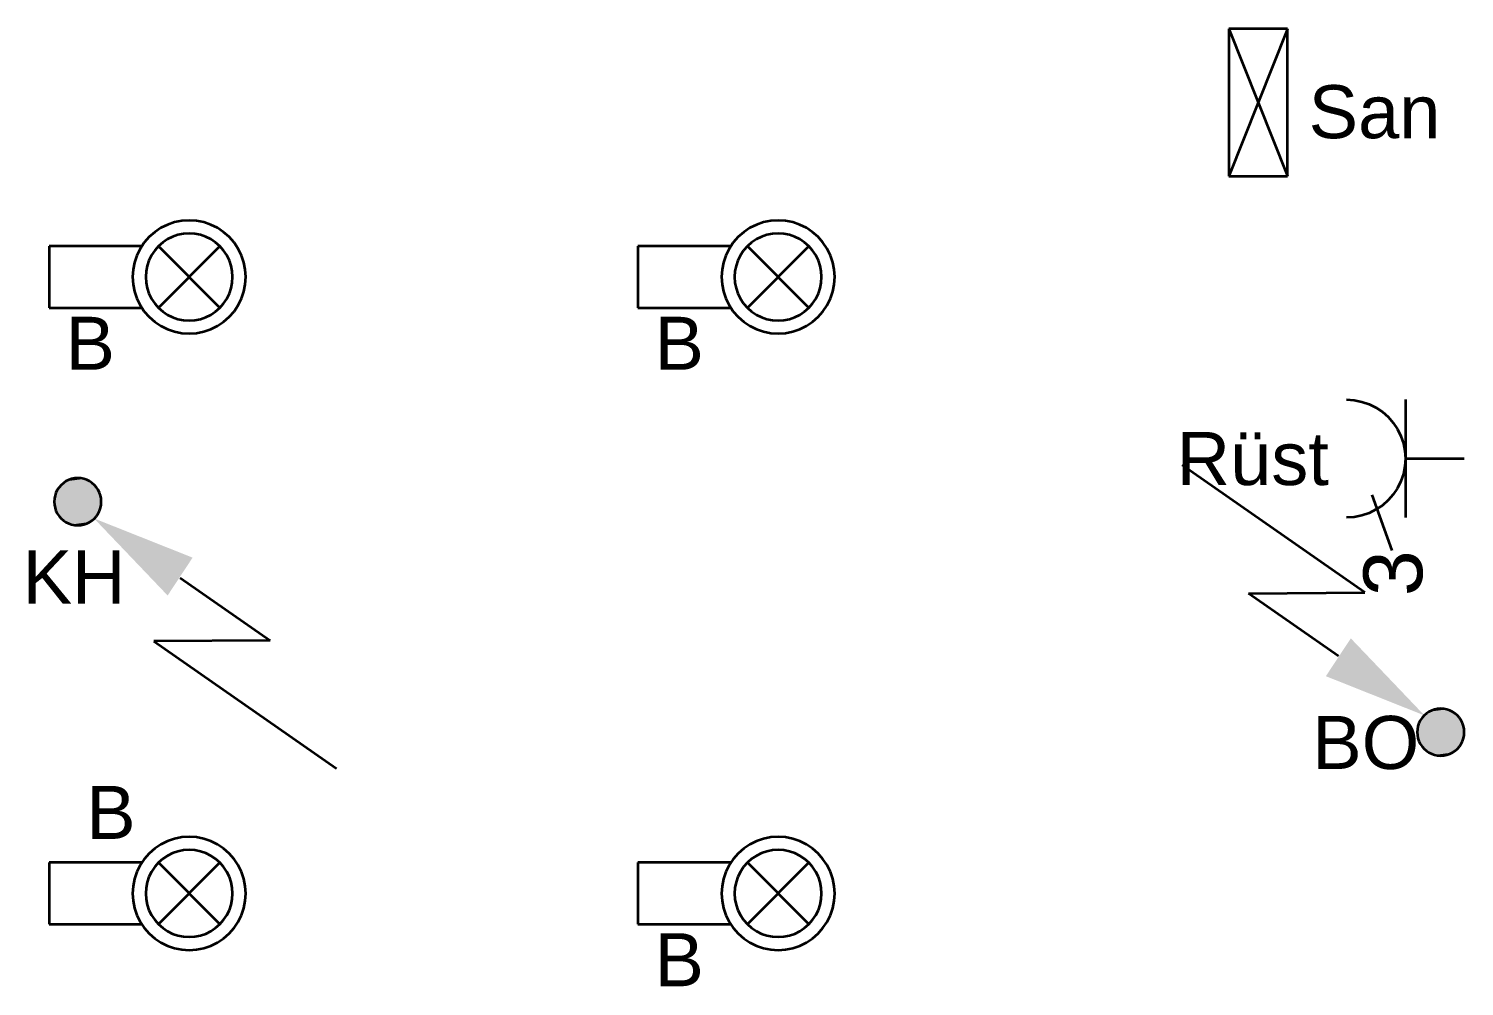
# Model space of a CAD drawing. Extents: x 800 to 1481, y 55 to 490.
# Drawn here: x 1062.98 to 1087.36, y 89.66 to 105.91 of the extents above; entities that cross this region are included whole.
import ezdxf

# ---------------------------------------------------------------- set-up
doc = ezdxf.new("R2010")
doc.units = 0
doc.layers.get('0').update_dxf_attribs({"lineweight": 18})
for name, color, linetype, lineweight, true_color in [('E_Kraft', 1, 'Continuous', 35, 0xff0000), ('E_Licht', 7, 'Continuous', 35, 0x0080ff), ('E_Starkstrom', 1, 'Continuous', 35, 0xff0000), ('E_Verteilung_HLKS', 5, 'Continuous', 35, 0x0000ff)]:
    doc.layers.add(name, color=color, linetype=linetype, lineweight=lineweight, true_color=true_color)
doc.styles.get("Standard").update_dxf_attribs({"font": 'arial.ttf'})

# ---------------------------------------------------------------- blocks, each defined once
blk = doc.blocks.new('LED-Deckenleuchte mit Trafotunnel-A0Q9B35XAY', base_point=(1073.326, 90.275))
at = {"color": 0, "linetype": 'ByBlock', "lineweight": -2, "ltscale": 0.35}
for p, q in [((1075.457, 92.163), (1075.338, 92.123)), ((1075.58, 92.188), (1075.457, 92.163)), ((1075.705, 92.196), (1075.58, 92.188)), ((1075.831, 92.188), (1075.705, 92.196)), ((1075.954, 92.163), (1075.831, 92.188)), ((1076.073, 92.123), (1075.954, 92.163)), ((1075.026, 91.915), (1074.944, 91.82)), ((1075.121, 91.998), (1075.026, 91.915)), ((1075.225, 92.067), (1075.121, 91.998)), ((1075.338, 92.123), (1075.225, 92.067)), ((1075.423, 91.918), (1075.336, 91.875)), ((1075.514, 91.949), (1075.423, 91.918)), ((1075.609, 91.968), (1075.514, 91.949)), ((1075.705, 91.974), (1075.609, 91.968)), ((1075.802, 91.968), (1075.705, 91.974)), ((1075.897, 91.949), (1075.802, 91.968)), ((1075.988, 91.918), (1075.897, 91.949)), ((1076.075, 91.875), (1075.988, 91.918)), ((1076.186, 92.067), (1076.073, 92.123)), ((1076.29, 91.998), (1076.186, 92.067)), ((1076.384, 91.915), (1076.29, 91.998)), ((1076.467, 91.82), (1076.384, 91.915)), ((1074.9, 91.758), (1073.326, 91.758)), ((1073.326, 91.758), (1073.326, 90.713)), ((1074.874, 91.716), (1074.818, 91.603)), ((1074.944, 91.82), (1074.874, 91.716)), ((1075.12, 91.685), (1075.066, 91.605)), ((1075.183, 91.758), (1075.12, 91.685)), ((1075.256, 91.822), (1075.183, 91.758)), ((1075.183, 91.758), (1076.228, 90.713)), ((1075.183, 90.713), (1076.228, 91.758)), ((1075.336, 91.875), (1075.256, 91.822)), ((1076.155, 91.822), (1076.075, 91.875)), ((1076.228, 91.758), (1076.155, 91.822)), ((1076.291, 91.685), (1076.228, 91.758)), ((1076.345, 91.605), (1076.291, 91.685)), ((1076.537, 91.716), (1076.467, 91.82)), ((1076.593, 91.603), (1076.537, 91.716)), ((1074.778, 91.484), (1074.753, 91.361)), ((1074.818, 91.603), (1074.778, 91.484)), ((1074.992, 91.427), (1074.973, 91.332)), ((1075.023, 91.518), (1074.992, 91.427)), ((1075.066, 91.605), (1075.023, 91.518)), ((1076.388, 91.518), (1076.345, 91.605)), ((1076.419, 91.427), (1076.388, 91.518)), ((1076.438, 91.332), (1076.419, 91.427)), ((1076.633, 91.484), (1076.593, 91.603)), ((1076.657, 91.361), (1076.633, 91.484)), ((1074.753, 91.361), (1074.745, 91.236)), ((1074.745, 91.236), (1074.753, 91.11)), ((1074.973, 91.332), (1074.967, 91.236)), ((1074.967, 91.236), (1074.973, 91.139)), ((1076.444, 91.236), (1076.438, 91.332)), ((1076.438, 91.139), (1076.444, 91.236)), ((1076.666, 91.236), (1076.657, 91.361)), ((1076.657, 91.11), (1076.666, 91.236)), ((1074.753, 91.11), (1074.778, 90.987)), ((1074.778, 90.987), (1074.818, 90.868)), ((1074.973, 91.139), (1074.992, 91.045)), ((1074.992, 91.045), (1075.023, 90.953)), ((1075.023, 90.953), (1075.066, 90.866)), ((1076.345, 90.866), (1076.388, 90.953)), ((1076.388, 90.953), (1076.419, 91.045)), ((1076.419, 91.045), (1076.438, 91.139)), ((1076.593, 90.868), (1076.633, 90.987)), ((1076.633, 90.987), (1076.657, 91.11)), ((1073.326, 90.713), (1074.9, 90.713)), ((1074.818, 90.868), (1074.874, 90.756)), ((1074.874, 90.756), (1074.944, 90.651)), ((1075.066, 90.866), (1075.12, 90.786)), ((1075.12, 90.786), (1075.183, 90.713)), ((1075.183, 90.713), (1075.256, 90.65)), ((1076.155, 90.65), (1076.228, 90.713)), ((1076.228, 90.713), (1076.291, 90.786)), ((1076.291, 90.786), (1076.345, 90.866)), ((1076.467, 90.651), (1076.537, 90.756)), ((1076.537, 90.756), (1076.593, 90.868)), ((1074.944, 90.651), (1075.026, 90.557)), ((1075.026, 90.557), (1075.121, 90.474)), ((1075.121, 90.474), (1075.225, 90.404)), ((1075.256, 90.65), (1075.336, 90.596)), ((1075.336, 90.596), (1075.423, 90.553)), ((1075.423, 90.553), (1075.514, 90.522)), ((1075.514, 90.522), (1075.609, 90.503)), ((1075.609, 90.503), (1075.705, 90.497)), ((1075.705, 90.497), (1075.802, 90.503)), ((1075.802, 90.503), (1075.897, 90.522)), ((1075.897, 90.522), (1075.988, 90.553)), ((1075.988, 90.553), (1076.075, 90.596)), ((1076.075, 90.596), (1076.155, 90.65)), ((1076.186, 90.404), (1076.29, 90.474)), ((1076.29, 90.474), (1076.384, 90.557)), ((1076.384, 90.557), (1076.467, 90.651)), ((1075.225, 90.404), (1075.338, 90.349)), ((1075.338, 90.349), (1075.457, 90.308)), ((1075.457, 90.308), (1075.58, 90.284)), ((1075.58, 90.284), (1075.705, 90.275)), ((1075.705, 90.275), (1075.831, 90.284)), ((1075.831, 90.284), (1075.954, 90.308)), ((1075.954, 90.308), (1076.073, 90.349)), ((1076.073, 90.349), (1076.186, 90.404))]:
    blk.add_line(p, q, dxfattribs=at)
blk = doc.blocks.new('Bauteilbeschriftung-A0Q9B35ZAY', base_point=(1073.607, 89.661))
at = {"color": 0, "linetype": 'ByBlock', "lineweight": -2, "ltscale": 0.35, "insert": (1073.607, 90.561), "char_height": 0.9, "attachment_point": 1}
blk.add_mtext('{\\fArial;B}', dxfattribs=at)
blk = doc.blocks.new('LED-Deckenleuchte mit Trafotunnel-A0Q9B361AY', base_point=(1073.326, 100.735))
at = {"color": 0, "linetype": 'ByBlock', "lineweight": -2, "ltscale": 0.35}
for p, q in [((1075.457, 102.623), (1075.338, 102.583)), ((1075.58, 102.648), (1075.457, 102.623)), ((1075.705, 102.656), (1075.58, 102.648)), ((1075.831, 102.648), (1075.705, 102.656)), ((1075.954, 102.623), (1075.831, 102.648)), ((1076.073, 102.583), (1075.954, 102.623)), ((1075.026, 102.375), (1074.944, 102.28)), ((1075.121, 102.457), (1075.026, 102.375)), ((1075.225, 102.527), (1075.121, 102.457)), ((1075.338, 102.583), (1075.225, 102.527)), ((1075.423, 102.378), (1075.336, 102.335)), ((1075.514, 102.409), (1075.423, 102.378)), ((1075.609, 102.428), (1075.514, 102.409)), ((1075.705, 102.434), (1075.609, 102.428)), ((1075.802, 102.428), (1075.705, 102.434)), ((1075.897, 102.409), (1075.802, 102.428)), ((1075.988, 102.378), (1075.897, 102.409)), ((1076.075, 102.335), (1075.988, 102.378)), ((1076.186, 102.527), (1076.073, 102.583)), ((1076.29, 102.457), (1076.186, 102.527)), ((1076.384, 102.375), (1076.29, 102.457)), ((1076.467, 102.28), (1076.384, 102.375)), ((1074.9, 102.218), (1073.326, 102.218)), ((1073.326, 102.218), (1073.326, 101.173)), ((1074.874, 102.176), (1074.818, 102.063)), ((1074.944, 102.28), (1074.874, 102.176)), ((1075.12, 102.145), (1075.066, 102.065)), ((1075.183, 102.218), (1075.12, 102.145)), ((1075.256, 102.282), (1075.183, 102.218)), ((1075.183, 102.218), (1076.228, 101.173)), ((1075.183, 101.173), (1076.228, 102.218)), ((1075.336, 102.335), (1075.256, 102.282)), ((1076.155, 102.282), (1076.075, 102.335)), ((1076.228, 102.218), (1076.155, 102.282)), ((1076.291, 102.145), (1076.228, 102.218)), ((1076.345, 102.065), (1076.291, 102.145)), ((1076.537, 102.176), (1076.467, 102.28)), ((1076.593, 102.063), (1076.537, 102.176)), ((1074.778, 101.944), (1074.753, 101.821)), ((1074.818, 102.063), (1074.778, 101.944)), ((1074.992, 101.887), (1074.973, 101.792)), ((1075.023, 101.978), (1074.992, 101.887)), ((1075.066, 102.065), (1075.023, 101.978)), ((1076.388, 101.978), (1076.345, 102.065)), ((1076.419, 101.887), (1076.388, 101.978)), ((1076.438, 101.792), (1076.419, 101.887)), ((1076.633, 101.944), (1076.593, 102.063)), ((1076.657, 101.821), (1076.633, 101.944)), ((1074.753, 101.821), (1074.745, 101.696)), ((1074.745, 101.696), (1074.753, 101.57)), ((1074.973, 101.792), (1074.967, 101.696)), ((1074.967, 101.696), (1074.973, 101.599)), ((1076.444, 101.696), (1076.438, 101.792)), ((1076.438, 101.599), (1076.444, 101.696)), ((1076.666, 101.696), (1076.657, 101.821)), ((1076.657, 101.57), (1076.666, 101.696)), ((1074.753, 101.57), (1074.778, 101.447)), ((1074.778, 101.447), (1074.818, 101.328)), ((1074.973, 101.599), (1074.992, 101.504)), ((1074.992, 101.504), (1075.023, 101.413)), ((1075.023, 101.413), (1075.066, 101.326)), ((1076.345, 101.326), (1076.388, 101.413)), ((1076.388, 101.413), (1076.419, 101.504)), ((1076.419, 101.504), (1076.438, 101.599)), ((1076.593, 101.328), (1076.633, 101.447)), ((1076.633, 101.447), (1076.657, 101.57)), ((1073.326, 101.173), (1074.9, 101.173)), ((1074.818, 101.328), (1074.874, 101.216)), ((1074.874, 101.216), (1074.944, 101.111)), ((1075.066, 101.326), (1075.12, 101.246)), ((1075.12, 101.246), (1075.183, 101.173)), ((1075.183, 101.173), (1075.256, 101.11)), ((1076.155, 101.11), (1076.228, 101.173)), ((1076.228, 101.173), (1076.291, 101.246)), ((1076.291, 101.246), (1076.345, 101.326)), ((1076.467, 101.111), (1076.537, 101.216)), ((1076.537, 101.216), (1076.593, 101.328)), ((1074.944, 101.111), (1075.026, 101.017)), ((1075.026, 101.017), (1075.121, 100.934)), ((1075.121, 100.934), (1075.225, 100.864)), ((1075.256, 101.11), (1075.336, 101.056)), ((1075.336, 101.056), (1075.423, 101.013)), ((1075.423, 101.013), (1075.514, 100.982)), ((1075.514, 100.982), (1075.609, 100.963)), ((1075.609, 100.963), (1075.705, 100.957)), ((1075.705, 100.957), (1075.802, 100.963)), ((1075.802, 100.963), (1075.897, 100.982)), ((1075.897, 100.982), (1075.988, 101.013)), ((1075.988, 101.013), (1076.075, 101.056)), ((1076.075, 101.056), (1076.155, 101.11)), ((1076.186, 100.864), (1076.29, 100.934)), ((1076.29, 100.934), (1076.384, 101.017)), ((1076.384, 101.017), (1076.467, 101.111)), ((1075.225, 100.864), (1075.338, 100.808)), ((1075.338, 100.808), (1075.457, 100.768)), ((1075.457, 100.768), (1075.58, 100.744)), ((1075.58, 100.744), (1075.705, 100.735)), ((1075.705, 100.735), (1075.831, 100.744)), ((1075.831, 100.744), (1075.954, 100.768)), ((1075.954, 100.768), (1076.073, 100.808)), ((1076.073, 100.808), (1076.186, 100.864))]:
    blk.add_line(p, q, dxfattribs=at)
blk = doc.blocks.new('Bauteilbeschriftung-A0Q9B363AY', base_point=(1073.607, 100.121))
at = {"color": 0, "linetype": 'ByBlock', "lineweight": -2, "ltscale": 0.35, "insert": (1073.607, 101.021), "char_height": 0.9, "attachment_point": 1}
blk.add_mtext('{\\fArial;B}', dxfattribs=at)
blk = doc.blocks.new('LED-Deckenleuchte mit Trafotunnel-A0Q9B37RAY', base_point=(1063.326, 100.735))
at = {"color": 0, "linetype": 'ByBlock', "lineweight": -2, "ltscale": 0.35}
for p, q in [((1065.457, 102.623), (1065.338, 102.583)), ((1065.58, 102.648), (1065.457, 102.623)), ((1065.705, 102.656), (1065.58, 102.648)), ((1065.831, 102.648), (1065.705, 102.656)), ((1065.954, 102.623), (1065.831, 102.648)), ((1066.073, 102.583), (1065.954, 102.623)), ((1065.026, 102.375), (1064.944, 102.28)), ((1065.121, 102.457), (1065.026, 102.375)), ((1065.225, 102.527), (1065.121, 102.457)), ((1065.338, 102.583), (1065.225, 102.527)), ((1065.423, 102.378), (1065.336, 102.335)), ((1065.514, 102.409), (1065.423, 102.378)), ((1065.609, 102.428), (1065.514, 102.409)), ((1065.705, 102.434), (1065.609, 102.428)), ((1065.802, 102.428), (1065.705, 102.434)), ((1065.897, 102.409), (1065.802, 102.428)), ((1065.988, 102.378), (1065.897, 102.409)), ((1066.075, 102.335), (1065.988, 102.378)), ((1066.186, 102.527), (1066.073, 102.583)), ((1066.29, 102.457), (1066.186, 102.527)), ((1066.384, 102.375), (1066.29, 102.457)), ((1066.467, 102.28), (1066.384, 102.375)), ((1064.9, 102.218), (1063.326, 102.218)), ((1063.326, 102.218), (1063.326, 101.173)), ((1064.874, 102.176), (1064.818, 102.063)), ((1064.944, 102.28), (1064.874, 102.176)), ((1065.12, 102.145), (1065.066, 102.065)), ((1065.183, 102.218), (1065.12, 102.145)), ((1065.256, 102.282), (1065.183, 102.218)), ((1065.183, 102.218), (1066.228, 101.173)), ((1065.183, 101.173), (1066.228, 102.218)), ((1065.336, 102.335), (1065.256, 102.282)), ((1066.155, 102.282), (1066.075, 102.335)), ((1066.228, 102.218), (1066.155, 102.282)), ((1066.291, 102.145), (1066.228, 102.218)), ((1066.345, 102.065), (1066.291, 102.145)), ((1066.537, 102.176), (1066.467, 102.28)), ((1066.593, 102.063), (1066.537, 102.176)), ((1064.778, 101.944), (1064.753, 101.821)), ((1064.818, 102.063), (1064.778, 101.944)), ((1064.992, 101.887), (1064.973, 101.792)), ((1065.023, 101.978), (1064.992, 101.887)), ((1065.066, 102.065), (1065.023, 101.978)), ((1066.388, 101.978), (1066.345, 102.065)), ((1066.419, 101.887), (1066.388, 101.978)), ((1066.438, 101.792), (1066.419, 101.887)), ((1066.633, 101.944), (1066.593, 102.063)), ((1066.657, 101.821), (1066.633, 101.944)), ((1064.753, 101.821), (1064.745, 101.696)), ((1064.745, 101.696), (1064.753, 101.57)), ((1064.973, 101.792), (1064.967, 101.696)), ((1064.967, 101.696), (1064.973, 101.599)), ((1066.444, 101.696), (1066.438, 101.792)), ((1066.438, 101.599), (1066.444, 101.696)), ((1066.666, 101.696), (1066.657, 101.821)), ((1066.657, 101.57), (1066.666, 101.696)), ((1064.753, 101.57), (1064.778, 101.447)), ((1064.778, 101.447), (1064.818, 101.328)), ((1064.973, 101.599), (1064.992, 101.504)), ((1064.992, 101.504), (1065.023, 101.413)), ((1065.023, 101.413), (1065.066, 101.326)), ((1066.345, 101.326), (1066.388, 101.413)), ((1066.388, 101.413), (1066.419, 101.504)), ((1066.419, 101.504), (1066.438, 101.599)), ((1066.593, 101.328), (1066.633, 101.447)), ((1066.633, 101.447), (1066.657, 101.57)), ((1063.326, 101.173), (1064.9, 101.173)), ((1064.818, 101.328), (1064.874, 101.216)), ((1064.874, 101.216), (1064.944, 101.111)), ((1065.066, 101.326), (1065.12, 101.246)), ((1065.12, 101.246), (1065.183, 101.173)), ((1065.183, 101.173), (1065.256, 101.11)), ((1066.155, 101.11), (1066.228, 101.173)), ((1066.228, 101.173), (1066.291, 101.246)), ((1066.291, 101.246), (1066.345, 101.326)), ((1066.467, 101.111), (1066.537, 101.216)), ((1066.537, 101.216), (1066.593, 101.328)), ((1064.944, 101.111), (1065.026, 101.017)), ((1065.026, 101.017), (1065.121, 100.934)), ((1065.121, 100.934), (1065.225, 100.864)), ((1065.256, 101.11), (1065.336, 101.056)), ((1065.336, 101.056), (1065.423, 101.013)), ((1065.423, 101.013), (1065.514, 100.982)), ((1065.514, 100.982), (1065.609, 100.963)), ((1065.609, 100.963), (1065.705, 100.957)), ((1065.705, 100.957), (1065.802, 100.963)), ((1065.802, 100.963), (1065.897, 100.982)), ((1065.897, 100.982), (1065.988, 101.013)), ((1065.988, 101.013), (1066.075, 101.056)), ((1066.075, 101.056), (1066.155, 101.11)), ((1066.186, 100.864), (1066.29, 100.934)), ((1066.29, 100.934), (1066.384, 101.017)), ((1066.384, 101.017), (1066.467, 101.111)), ((1065.225, 100.864), (1065.338, 100.808)), ((1065.338, 100.808), (1065.457, 100.768)), ((1065.457, 100.768), (1065.58, 100.744)), ((1065.58, 100.744), (1065.705, 100.735)), ((1065.705, 100.735), (1065.831, 100.744)), ((1065.831, 100.744), (1065.954, 100.768)), ((1065.954, 100.768), (1066.073, 100.808)), ((1066.073, 100.808), (1066.186, 100.864))]:
    blk.add_line(p, q, dxfattribs=at)
blk = doc.blocks.new('Bauteilbeschriftung-A0Q9B37TAY', base_point=(1063.607, 100.121))
at = {"color": 0, "linetype": 'ByBlock', "lineweight": -2, "ltscale": 0.35, "insert": (1063.607, 101.021), "char_height": 0.9, "attachment_point": 1}
blk.add_mtext('{\\fArial;B}', dxfattribs=at)
blk = doc.blocks.new('LED-Deckenleuchte mit Trafotunnel-A0Q9B37VAY', base_point=(1063.326, 90.275))
at = {"color": 0, "linetype": 'ByBlock', "lineweight": -2, "ltscale": 0.35}
for p, q in [((1065.457, 92.163), (1065.338, 92.123)), ((1065.58, 92.188), (1065.457, 92.163)), ((1065.705, 92.196), (1065.58, 92.188)), ((1065.831, 92.188), (1065.705, 92.196)), ((1065.954, 92.163), (1065.831, 92.188)), ((1066.073, 92.123), (1065.954, 92.163)), ((1065.026, 91.915), (1064.944, 91.82)), ((1065.121, 91.998), (1065.026, 91.915)), ((1065.225, 92.067), (1065.121, 91.998)), ((1065.338, 92.123), (1065.225, 92.067)), ((1065.423, 91.918), (1065.336, 91.875)), ((1065.514, 91.949), (1065.423, 91.918)), ((1065.609, 91.968), (1065.514, 91.949)), ((1065.705, 91.974), (1065.609, 91.968)), ((1065.802, 91.968), (1065.705, 91.974)), ((1065.897, 91.949), (1065.802, 91.968)), ((1065.988, 91.918), (1065.897, 91.949)), ((1066.075, 91.875), (1065.988, 91.918)), ((1066.186, 92.067), (1066.073, 92.123)), ((1066.29, 91.998), (1066.186, 92.067)), ((1066.384, 91.915), (1066.29, 91.998)), ((1066.467, 91.82), (1066.384, 91.915)), ((1064.9, 91.758), (1063.326, 91.758)), ((1063.326, 91.758), (1063.326, 90.713)), ((1064.874, 91.716), (1064.818, 91.603)), ((1064.944, 91.82), (1064.874, 91.716)), ((1065.12, 91.685), (1065.066, 91.605)), ((1065.183, 91.758), (1065.12, 91.685)), ((1065.256, 91.822), (1065.183, 91.758)), ((1065.183, 91.758), (1066.228, 90.713)), ((1065.183, 90.713), (1066.228, 91.758)), ((1065.336, 91.875), (1065.256, 91.822)), ((1066.155, 91.822), (1066.075, 91.875)), ((1066.228, 91.758), (1066.155, 91.822)), ((1066.291, 91.685), (1066.228, 91.758)), ((1066.345, 91.605), (1066.291, 91.685)), ((1066.537, 91.716), (1066.467, 91.82)), ((1066.593, 91.603), (1066.537, 91.716)), ((1064.778, 91.484), (1064.753, 91.361)), ((1064.818, 91.603), (1064.778, 91.484)), ((1064.992, 91.427), (1064.973, 91.332)), ((1065.023, 91.518), (1064.992, 91.427)), ((1065.066, 91.605), (1065.023, 91.518)), ((1066.388, 91.518), (1066.345, 91.605)), ((1066.419, 91.427), (1066.388, 91.518)), ((1066.438, 91.332), (1066.419, 91.427)), ((1066.633, 91.484), (1066.593, 91.603)), ((1066.657, 91.361), (1066.633, 91.484)), ((1064.753, 91.361), (1064.745, 91.236)), ((1064.745, 91.236), (1064.753, 91.11)), ((1064.973, 91.332), (1064.967, 91.236)), ((1064.967, 91.236), (1064.973, 91.139)), ((1066.444, 91.236), (1066.438, 91.332)), ((1066.438, 91.139), (1066.444, 91.236)), ((1066.666, 91.236), (1066.657, 91.361)), ((1066.657, 91.11), (1066.666, 91.236)), ((1064.753, 91.11), (1064.778, 90.987)), ((1064.778, 90.987), (1064.818, 90.868)), ((1064.973, 91.139), (1064.992, 91.045)), ((1064.992, 91.045), (1065.023, 90.953)), ((1065.023, 90.953), (1065.066, 90.866)), ((1066.345, 90.866), (1066.388, 90.953)), ((1066.388, 90.953), (1066.419, 91.045)), ((1066.419, 91.045), (1066.438, 91.139)), ((1066.593, 90.868), (1066.633, 90.987)), ((1066.633, 90.987), (1066.657, 91.11)), ((1063.326, 90.713), (1064.9, 90.713)), ((1064.818, 90.868), (1064.874, 90.756)), ((1064.874, 90.756), (1064.944, 90.651)), ((1065.066, 90.866), (1065.12, 90.786)), ((1065.12, 90.786), (1065.183, 90.713)), ((1065.183, 90.713), (1065.256, 90.65)), ((1066.155, 90.65), (1066.228, 90.713)), ((1066.228, 90.713), (1066.291, 90.786)), ((1066.291, 90.786), (1066.345, 90.866)), ((1066.467, 90.651), (1066.537, 90.756)), ((1066.537, 90.756), (1066.593, 90.868)), ((1064.944, 90.651), (1065.026, 90.557)), ((1065.026, 90.557), (1065.121, 90.474)), ((1065.121, 90.474), (1065.225, 90.404)), ((1065.256, 90.65), (1065.336, 90.596)), ((1065.336, 90.596), (1065.423, 90.553)), ((1065.423, 90.553), (1065.514, 90.522)), ((1065.514, 90.522), (1065.609, 90.503)), ((1065.609, 90.503), (1065.705, 90.497)), ((1065.705, 90.497), (1065.802, 90.503)), ((1065.802, 90.503), (1065.897, 90.522)), ((1065.897, 90.522), (1065.988, 90.553)), ((1065.988, 90.553), (1066.075, 90.596)), ((1066.075, 90.596), (1066.155, 90.65)), ((1066.186, 90.404), (1066.29, 90.474)), ((1066.29, 90.474), (1066.384, 90.557)), ((1066.384, 90.557), (1066.467, 90.651)), ((1065.225, 90.404), (1065.338, 90.349)), ((1065.338, 90.349), (1065.457, 90.308)), ((1065.457, 90.308), (1065.58, 90.284)), ((1065.58, 90.284), (1065.705, 90.275)), ((1065.705, 90.275), (1065.831, 90.284)), ((1065.831, 90.284), (1065.954, 90.308)), ((1065.954, 90.308), (1066.073, 90.349)), ((1066.073, 90.349), (1066.186, 90.404))]:
    blk.add_line(p, q, dxfattribs=at)
blk = doc.blocks.new('Bauteilbeschriftung-A0Q9B37XAY', base_point=(1063.958, 92.161))
at = {"color": 0, "linetype": 'ByBlock', "lineweight": -2, "ltscale": 0.35, "insert": (1063.958, 93.061), "char_height": 0.9, "attachment_point": 1}
blk.add_mtext('{\\fArial;B}', dxfattribs=at)
blk = doc.blocks.new('Elektroanschluss-A0Q9B39NAY', base_point=(1082.564, 93.572))
at = {"color": 0, "linetype": 'ByBlock', "lineweight": -2, "ltscale": 0.35}
for p, q in [((1085.665, 96.341), (1082.564, 98.501)), ((1083.689, 96.327), (1085.665, 96.341)), ((1085.219, 95.262), (1083.689, 96.327)), ((1086.802, 94.342), (1086.755, 94.319)), ((1086.852, 94.359), (1086.802, 94.342)), ((1086.903, 94.369), (1086.852, 94.359)), ((1086.955, 94.372), (1086.903, 94.369)), ((1087.008, 94.369), (1086.955, 94.372)), ((1087.059, 94.359), (1087.008, 94.369)), ((1087.109, 94.342), (1087.059, 94.359)), ((1087.155, 94.319), (1087.109, 94.342)), ((1086.586, 94.125), (1086.569, 94.076)), ((1086.609, 94.172), (1086.586, 94.125)), ((1086.638, 94.216), (1086.609, 94.172)), ((1086.673, 94.255), (1086.638, 94.216)), ((1086.712, 94.29), (1086.673, 94.255)), ((1086.755, 94.319), (1086.712, 94.29)), ((1087.199, 94.29), (1087.155, 94.319)), ((1087.238, 94.255), (1087.199, 94.29)), ((1087.273, 94.216), (1087.238, 94.255)), ((1087.302, 94.172), (1087.273, 94.216)), ((1087.325, 94.125), (1087.302, 94.172)), ((1087.342, 94.076), (1087.325, 94.125)), ((1086.559, 94.024), (1086.555, 93.972)), ((1086.555, 93.972), (1086.559, 93.92)), ((1086.569, 94.076), (1086.559, 94.024)), ((1086.559, 93.92), (1086.569, 93.869)), ((1086.569, 93.869), (1086.586, 93.819)), ((1087.325, 93.819), (1087.342, 93.869)), ((1087.352, 94.024), (1087.342, 94.076)), ((1087.342, 93.869), (1087.352, 93.92)), ((1087.355, 93.972), (1087.352, 94.024)), ((1087.352, 93.92), (1087.355, 93.972)), ((1086.586, 93.819), (1086.609, 93.772)), ((1086.609, 93.772), (1086.638, 93.729)), ((1086.638, 93.729), (1086.673, 93.689)), ((1086.673, 93.689), (1086.712, 93.655)), ((1086.712, 93.655), (1086.755, 93.626)), ((1086.755, 93.626), (1086.802, 93.603)), ((1086.802, 93.603), (1086.852, 93.586)), ((1087.059, 93.586), (1087.109, 93.603)), ((1087.109, 93.603), (1087.155, 93.626)), ((1087.155, 93.626), (1087.199, 93.655)), ((1087.199, 93.655), (1087.238, 93.689)), ((1087.238, 93.689), (1087.273, 93.729)), ((1087.273, 93.729), (1087.302, 93.772)), ((1087.302, 93.772), (1087.325, 93.819)), ((1086.852, 93.586), (1086.903, 93.576)), ((1086.903, 93.576), (1086.955, 93.572)), ((1086.955, 93.572), (1087.008, 93.576)), ((1087.008, 93.576), (1087.059, 93.586))]:
    blk.add_line(p, q, dxfattribs=at)
for points in [[(1086.043, 94.922), (1085.005, 94.922), (1085.429, 95.564)], [(1086.679, 94.256), (1086.043, 94.922), (1085.005, 94.922)], [(1087.155, 94.319), (1086.755, 94.319), (1087.059, 94.359)], [(1086.755, 94.319), (1087.059, 94.359), (1086.852, 94.359)], [(1087.059, 94.359), (1086.852, 94.359), (1086.955, 94.372)], [(1087.059, 94.359), (1086.852, 94.359), (1087.059, 94.359)], [(1086.852, 94.359), (1087.059, 94.359), (1086.852, 94.359)], [(1087.342, 94.076), (1086.569, 94.076), (1087.302, 94.172)], [(1086.569, 94.076), (1087.302, 94.172), (1086.609, 94.172)], [(1087.302, 94.172), (1086.609, 94.172), (1087.238, 94.255)], [(1086.609, 94.172), (1087.238, 94.255), (1086.673, 94.255)], [(1087.302, 94.172), (1086.609, 94.172), (1087.302, 94.172)], [(1086.609, 94.172), (1087.302, 94.172), (1086.609, 94.172)], [(1087.238, 94.255), (1086.673, 94.255), (1087.155, 94.319)], [(1086.673, 94.255), (1087.155, 94.319), (1086.755, 94.319)], [(1087.238, 94.255), (1086.673, 94.255), (1087.238, 94.255)], [(1086.673, 94.255), (1087.238, 94.255), (1086.673, 94.255)], [(1087.155, 94.319), (1086.755, 94.319), (1087.155, 94.319)], [(1086.755, 94.319), (1087.155, 94.319), (1086.755, 94.319)], [(1087.355, 93.972), (1086.555, 93.972), (1087.342, 94.076)], [(1086.555, 93.972), (1087.342, 94.076), (1086.569, 94.076)], [(1086.569, 93.869), (1087.355, 93.972), (1086.555, 93.972)], [(1087.355, 93.972), (1086.555, 93.972), (1087.355, 93.972)], [(1086.555, 93.972), (1087.355, 93.972), (1086.555, 93.972)], [(1087.342, 94.076), (1086.569, 94.076), (1087.342, 94.076)], [(1086.569, 94.076), (1087.342, 94.076), (1086.569, 94.076)], [(1087.342, 93.869), (1086.569, 93.869), (1087.355, 93.972)], [(1086.609, 93.772), (1087.342, 93.869), (1086.569, 93.869)], [(1087.342, 93.869), (1086.569, 93.869), (1087.342, 93.869)], [(1086.569, 93.869), (1087.342, 93.869), (1086.569, 93.869)], [(1087.302, 93.772), (1086.609, 93.772), (1087.342, 93.869)], [(1086.673, 93.689), (1087.302, 93.772), (1086.609, 93.772)], [(1087.302, 93.772), (1086.609, 93.772), (1087.302, 93.772)], [(1086.609, 93.772), (1087.302, 93.772), (1086.609, 93.772)], [(1087.238, 93.689), (1086.673, 93.689), (1087.302, 93.772)], [(1086.755, 93.626), (1087.238, 93.689), (1086.673, 93.689)], [(1087.238, 93.689), (1086.673, 93.689), (1087.238, 93.689)], [(1086.673, 93.689), (1087.238, 93.689), (1086.673, 93.689)], [(1087.155, 93.626), (1086.755, 93.626), (1087.238, 93.689)], [(1086.852, 93.586), (1087.155, 93.626), (1086.755, 93.626)], [(1087.155, 93.626), (1086.755, 93.626), (1087.155, 93.626)], [(1086.755, 93.626), (1087.155, 93.626), (1086.755, 93.626)], [(1087.059, 93.586), (1086.852, 93.586), (1087.155, 93.626)], [(1086.955, 93.572), (1087.059, 93.586), (1086.852, 93.586)], [(1087.059, 93.586), (1086.852, 93.586), (1087.059, 93.586)], [(1086.852, 93.586), (1087.059, 93.586), (1086.852, 93.586)]]:
    blk.add_solid(points, dxfattribs=at)
blk = doc.blocks.new('Bauteilbeschriftung-A0Q9B39PAY', base_point=(1084.775, 93.348))
at = {"color": 0, "linetype": 'ByBlock', "lineweight": -2, "ltscale": 0.35, "insert": (1084.775, 94.248), "char_height": 0.9, "attachment_point": 1}
blk.add_mtext('{\\fArial;BO}', dxfattribs=at)
blk = doc.blocks.new('Steckdose T13_ UP_ 3-fach-A0Q9B39ZAY', base_point=(1085.355, 96.281))
at = {"color": 0, "linetype": 'ByBlock', "lineweight": -2, "ltscale": 0.35}
for p, q in [((1085.355, 99.615), (1085.486, 99.606)), ((1085.486, 99.606), (1085.614, 99.58)), ((1085.614, 99.58), (1085.738, 99.538)), ((1085.738, 99.538), (1085.855, 99.481)), ((1085.855, 99.481), (1085.964, 99.408)), ((1086.355, 99.615), (1086.355, 97.615)), ((1085.964, 99.408), (1086.063, 99.322)), ((1086.063, 99.322), (1086.149, 99.223)), ((1086.149, 99.223), (1086.221, 99.115)), ((1086.221, 99.115), (1086.279, 98.997)), ((1086.279, 98.997), (1086.321, 98.873)), ((1086.321, 98.873), (1086.347, 98.745)), ((1086.347, 98.745), (1086.355, 98.615)), ((1086.347, 98.484), (1086.321, 98.356)), ((1086.355, 98.615), (1086.347, 98.484)), ((1086.355, 98.615), (1087.355, 98.615)), ((1086.279, 98.232), (1086.221, 98.115)), ((1086.321, 98.356), (1086.279, 98.232)), ((1085.786, 97.997), (1086.125, 97.053)), ((1086.149, 98.006), (1086.063, 97.907)), ((1086.221, 98.115), (1086.149, 98.006)), ((1085.855, 97.749), (1085.738, 97.691)), ((1085.964, 97.821), (1085.855, 97.749)), ((1086.063, 97.907), (1085.964, 97.821)), ((1085.486, 97.623), (1085.355, 97.615)), ((1085.614, 97.649), (1085.486, 97.623)), ((1085.738, 97.691), (1085.614, 97.649))]:
    blk.add_line(p, q, dxfattribs=at)
at = {"color": 0, "linetype": 'ByBlock', "lineweight": -2, "ltscale": 0.35, "insert": (1085.643, 96.281), "char_height": 1, "attachment_point": 1, "rotation": 90}
blk.add_mtext('{\\fArial;3}', dxfattribs=at)
blk = doc.blocks.new('Bauteilbeschriftung-A0Q9B3A1AY', base_point=(1082.471, 98.165))
at = {"color": 0, "linetype": 'ByBlock', "lineweight": -2, "ltscale": 0.35, "insert": (1082.471, 99.065), "char_height": 0.9, "attachment_point": 1}
blk.add_mtext('{\\fArial;Rüst}', dxfattribs=at)
blk = doc.blocks.new('Elektroanschluss-A0Q9B3AFAY', base_point=(1063.414, 93.354))
at = {"color": 0, "linetype": 'ByBlock', "lineweight": -2, "ltscale": 0.35}
for p, q in [((1063.614, 98.229), (1063.57, 98.2)), ((1063.661, 98.252), (1063.614, 98.229)), ((1063.71, 98.269), (1063.661, 98.252)), ((1063.762, 98.28), (1063.71, 98.269)), ((1063.814, 98.283), (1063.762, 98.28)), ((1063.866, 98.28), (1063.814, 98.283)), ((1063.917, 98.269), (1063.866, 98.28)), ((1063.967, 98.252), (1063.917, 98.269)), ((1064.014, 98.229), (1063.967, 98.252)), ((1064.057, 98.2), (1064.014, 98.229)), ((1063.428, 97.986), (1063.417, 97.935)), ((1063.444, 98.036), (1063.428, 97.986)), ((1063.467, 98.083), (1063.444, 98.036)), ((1063.497, 98.126), (1063.467, 98.083)), ((1063.531, 98.166), (1063.497, 98.126)), ((1063.57, 98.2), (1063.531, 98.166)), ((1064.097, 98.166), (1064.057, 98.2)), ((1064.131, 98.126), (1064.097, 98.166)), ((1064.16, 98.083), (1064.131, 98.126)), ((1064.183, 98.036), (1064.16, 98.083)), ((1064.2, 97.986), (1064.183, 98.036)), ((1064.21, 97.935), (1064.2, 97.986)), ((1063.417, 97.935), (1063.414, 97.883)), ((1063.414, 97.883), (1063.417, 97.831)), ((1063.417, 97.831), (1063.428, 97.779)), ((1063.428, 97.779), (1063.444, 97.73)), ((1064.183, 97.73), (1064.2, 97.779)), ((1064.2, 97.779), (1064.21, 97.831)), ((1064.214, 97.883), (1064.21, 97.935)), ((1064.21, 97.831), (1064.214, 97.883)), ((1063.444, 97.73), (1063.467, 97.683)), ((1063.467, 97.683), (1063.497, 97.639)), ((1063.497, 97.639), (1063.531, 97.6)), ((1063.531, 97.6), (1063.57, 97.566)), ((1063.57, 97.566), (1063.614, 97.537)), ((1063.614, 97.537), (1063.661, 97.513)), ((1063.661, 97.513), (1063.71, 97.497)), ((1063.917, 97.497), (1063.967, 97.513)), ((1063.967, 97.513), (1064.014, 97.537)), ((1064.014, 97.537), (1064.057, 97.566)), ((1064.057, 97.566), (1064.097, 97.6)), ((1064.097, 97.6), (1064.131, 97.639)), ((1064.131, 97.639), (1064.16, 97.683)), ((1064.16, 97.683), (1064.183, 97.73)), ((1063.71, 97.497), (1063.762, 97.486)), ((1063.762, 97.486), (1063.814, 97.483)), ((1063.814, 97.483), (1063.866, 97.486)), ((1063.866, 97.486), (1063.917, 97.497)), ((1065.551, 96.593), (1067.081, 95.528)), ((1067.081, 95.528), (1065.104, 95.514)), ((1065.104, 95.514), (1068.206, 93.354))]:
    blk.add_line(p, q, dxfattribs=at)
for points in [[(1064.097, 98.166), (1063.531, 98.166), (1064.014, 98.229)], [(1063.531, 98.166), (1064.014, 98.229), (1063.614, 98.229)], [(1064.014, 98.229), (1063.614, 98.229), (1063.917, 98.269)], [(1063.614, 98.229), (1063.917, 98.269), (1063.71, 98.269)], [(1064.014, 98.229), (1063.614, 98.229), (1064.014, 98.229)], [(1063.614, 98.229), (1064.014, 98.229), (1063.614, 98.229)], [(1063.917, 98.269), (1063.71, 98.269), (1063.814, 98.283)], [(1063.917, 98.269), (1063.71, 98.269), (1063.917, 98.269)], [(1063.71, 98.269), (1063.917, 98.269), (1063.71, 98.269)], [(1064.214, 97.883), (1063.414, 97.883), (1064.2, 97.986)], [(1063.414, 97.883), (1064.2, 97.986), (1063.428, 97.986)], [(1064.2, 97.986), (1063.428, 97.986), (1064.16, 98.083)], [(1063.428, 97.986), (1064.16, 98.083), (1063.467, 98.083)], [(1064.2, 97.986), (1063.428, 97.986), (1064.2, 97.986)], [(1063.428, 97.986), (1064.2, 97.986), (1063.428, 97.986)], [(1064.16, 98.083), (1063.467, 98.083), (1064.097, 98.166)], [(1063.467, 98.083), (1064.097, 98.166), (1063.531, 98.166)], [(1064.16, 98.083), (1063.467, 98.083), (1064.16, 98.083)], [(1063.467, 98.083), (1064.16, 98.083), (1063.467, 98.083)], [(1064.097, 98.166), (1063.531, 98.166), (1064.097, 98.166)], [(1063.531, 98.166), (1064.097, 98.166), (1063.531, 98.166)], [(1063.428, 97.779), (1064.214, 97.883), (1063.414, 97.883)], [(1064.214, 97.883), (1063.414, 97.883), (1064.214, 97.883)], [(1063.414, 97.883), (1064.214, 97.883), (1063.414, 97.883)], [(1064.2, 97.779), (1063.428, 97.779), (1064.214, 97.883)], [(1063.467, 97.683), (1064.2, 97.779), (1063.428, 97.779)], [(1064.2, 97.779), (1063.428, 97.779), (1064.2, 97.779)], [(1063.428, 97.779), (1064.2, 97.779), (1063.428, 97.779)], [(1064.16, 97.683), (1063.467, 97.683), (1064.2, 97.779)], [(1063.531, 97.6), (1064.16, 97.683), (1063.467, 97.683)], [(1064.16, 97.683), (1063.467, 97.683), (1064.16, 97.683)], [(1063.467, 97.683), (1064.16, 97.683), (1063.467, 97.683)], [(1064.097, 97.6), (1063.531, 97.6), (1064.16, 97.683)], [(1063.614, 97.537), (1064.097, 97.6), (1063.531, 97.6)], [(1064.097, 97.6), (1063.531, 97.6), (1064.097, 97.6)], [(1063.531, 97.6), (1064.097, 97.6), (1063.531, 97.6)], [(1064.014, 97.537), (1063.614, 97.537), (1064.097, 97.6)], [(1063.71, 97.497), (1064.014, 97.537), (1063.614, 97.537)], [(1064.014, 97.537), (1063.614, 97.537), (1064.014, 97.537)], [(1063.614, 97.537), (1064.014, 97.537), (1063.614, 97.537)], [(1063.917, 97.497), (1063.71, 97.497), (1064.014, 97.537)], [(1065.764, 96.934), (1064.726, 96.934), (1064.09, 97.599)], [(1063.814, 97.483), (1063.917, 97.497), (1063.71, 97.497)], [(1063.917, 97.497), (1063.71, 97.497), (1063.917, 97.497)], [(1063.71, 97.497), (1063.917, 97.497), (1063.71, 97.497)], [(1065.34, 96.291), (1065.764, 96.934), (1064.726, 96.934)]]:
    blk.add_solid(points, dxfattribs=at)
blk = doc.blocks.new('Bauteilbeschriftung-A0Q9B3AHAY', base_point=(1062.878, 96.155))
at = {"color": 0, "linetype": 'ByBlock', "lineweight": -2, "ltscale": 0.35, "insert": (1062.878, 97.055), "char_height": 0.9, "attachment_point": 1}
blk.add_mtext('{\\fArial;KH}', dxfattribs=at)
blk = doc.blocks.new('UV-A0Q9B4F9AY', base_point=(1083.355, 103.408))
at = {"color": 0, "lineweight": -2}
for p, q in [((1084.355, 105.908), (1083.355, 105.908)), ((1083.355, 105.908), (1083.355, 103.408)), ((1084.355, 105.908), (1083.355, 103.408)), ((1083.355, 105.908), (1084.355, 103.408)), ((1084.355, 103.408), (1084.355, 105.908)), ((1083.355, 103.408), (1084.355, 103.408))]:
    blk.add_line(p, q, dxfattribs=at)
blk = doc.blocks.new('Bauteilbeschriftung-A0Q9B4FBAY', base_point=(1084.713, 104.05))
at = {"color": 0, "linetype": 'ByBlock', "lineweight": -2, "ltscale": 0.35, "insert": (1084.713, 104.95), "char_height": 0.9, "attachment_point": 1}
blk.add_mtext('{\\fArial;San}', dxfattribs=at)

msp = doc.modelspace()

# ---------------------------------------------------------------- block references
at = {"layer": 'E_Kraft', "ltscale": 0.35}
for name, p in [('Steckdose T13_ UP_ 3-fach-A0Q9B39ZAY', (1085.355, 96.281)), ('Bauteilbeschriftung-A0Q9B3A1AY', (1082.471, 98.165))]:
    msp.add_blockref(name, p, dxfattribs=at)
at = {"layer": 'E_Licht', "ltscale": 0.35}
for name, p in [('LED-Deckenleuchte mit Trafotunnel-A0Q9B37RAY', (1063.326, 100.735)), ('LED-Deckenleuchte mit Trafotunnel-A0Q9B361AY', (1073.326, 100.735)), ('Bauteilbeschriftung-A0Q9B37TAY', (1063.607, 100.121)), ('Bauteilbeschriftung-A0Q9B363AY', (1073.607, 100.121)), ('Bauteilbeschriftung-A0Q9B37XAY', (1063.958, 92.161)), ('LED-Deckenleuchte mit Trafotunnel-A0Q9B37VAY', (1063.326, 90.275)), ('LED-Deckenleuchte mit Trafotunnel-A0Q9B35XAY', (1073.326, 90.275)), ('Bauteilbeschriftung-A0Q9B35ZAY', (1073.607, 89.661))]:
    msp.add_blockref(name, p, dxfattribs=at)
at = {"layer": 'E_Starkstrom', "ltscale": 0.35}
for name, p in [('Elektroanschluss-A0Q9B39NAY', (1082.564, 93.572)), ('Elektroanschluss-A0Q9B3AFAY', (1063.414, 93.354)), ('Bauteilbeschriftung-A0Q9B3AHAY', (1062.878, 96.155)), ('Bauteilbeschriftung-A0Q9B39PAY', (1084.775, 93.348))]:
    msp.add_blockref(name, p, dxfattribs=at)
at = {"layer": 'E_Verteilung_HLKS', "linetype": 'Continuous', "ltscale": 0.35}
msp.add_blockref('UV-A0Q9B4F9AY', (1083.355, 103.408), dxfattribs=at)
at = {"layer": 'E_Verteilung_HLKS', "ltscale": 0.35}
msp.add_blockref('Bauteilbeschriftung-A0Q9B4FBAY', (1084.713, 104.05), dxfattribs=at)

doc.saveas('drawing.dxf')
